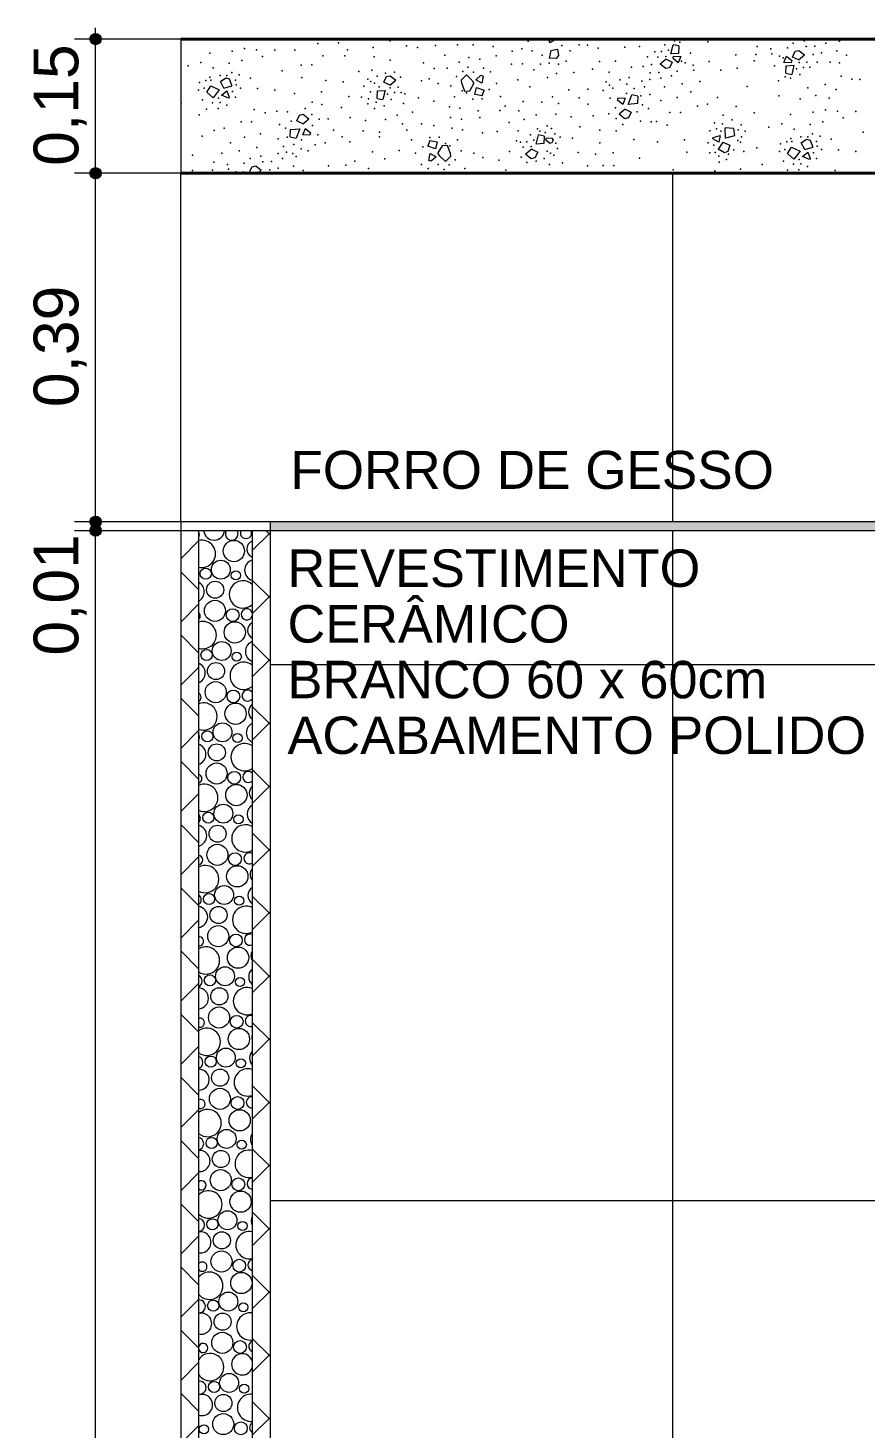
# Model space of a CAD drawing. Header units: metres. Extents: x -1.8 to 75.3, y -2 to 2.8.
# Drawn here: x 2.706 to 3.643, y 0.248 to 1.814 of the extents above; entities that cross this region are included whole.
import ezdxf

# ---------------------------------------------------------------- set-up
doc = ezdxf.new("R2010")
doc.units = ezdxf.units.M
doc.header["$MEASUREMENT"] = 0
for name, color, linetype in [('COTAS CORTE', 7, 'Continuous'), ('FORRO.EXEC', 7, 'Continuous'), ('LAJES.EST', 7, 'Continuous'), ('PAREDE CONSTRUIR', 7, 'Continuous')]:
    doc.layers.add(name, color=color, linetype=linetype)
for name, color, linetype, lineweight, true_color in [('COTAS CORTE_Caneta_No__25', 7, 'Continuous', 13, 0x982312), ('LAJES.EST_Caneta_No__97', 7, 'Continuous', 13, 0x6b6b6b), ('NOTAS-EXECUTIVO.ARQ_Caneta_No__12', 7, 'Continuous', 0, 0x030303), ('PAREDE CONSTRUIR_Caneta_No__96', 7, 'Continuous', 0, 0xb6b6b6), ('PAREDE CONSTRUIR_Caneta_No__97', 7, 'Continuous', 13, 0x6b6b6b)]:
    doc.layers.add(name, color=color, linetype=linetype, lineweight=lineweight, true_color=true_color)
for name, color, linetype, lineweight in [('FORRO.EXEC_Caneta_No__241', 7, 'Continuous', 13), ('LAJES.EST_Caneta_No__1', 7, 'Continuous', 40), ('LAJES.EST_Caneta_No__241', 7, 'Continuous', 13), ('PAREDE CONSTRUIR_Caneta_No__241', 7, 'Continuous', 13), ('PAREDE CONSTRUIR_Caneta_No__83', 84, 'Continuous', 0)]:
    doc.layers.add(name, color=color, linetype=linetype, lineweight=lineweight)
doc.styles.add('GENERATED_STYLE_1', font='arial.ttf')
doc.dimstyles.new('GENERATED_STYLE__2', dxfattribs={"dimtxt": 0.05, "dimasz": 0.02375, "dimexe": 0.18, "dimexo": 0.267183, "dimgap": 0, "dimtad": 1, "dimzin": 0, "dimdsep": 46, "dimtxsty": 'GENERATED_STYLE_1', "dimblk": 'ARROWHEAD_11', "dimblk1": 'ARROWHEAD_11', "dimblk2": 'ARROWHEAD_11', "dimcen": 0.09, "dimclrd": 256, "dimclre": 256, "dimclrt": 256, "dimadec": 0, "dimazin": 0, "dimtfac": 1, "dimtdec": 4, "dimtmove": 0, "dimatfit": 3, "dimfxl": 0, "dimtolj": 1, "dimtzin": 0, "dimarcsym": 0})
pattern_1 = [(45, (-60.487693, -1.898244), (-0.03535534, 0.03535534), []), (135, (-60.487693, -1.898244), (0.03535534, 0.03535534), [])]

# ---------------------------------------------------------------- blocks, each defined once
blk = doc.blocks.new('*X28', base_point=(-60.4877, -1.8982))
at = {"layer": 'PAREDE CONSTRUIR_Caneta_No__96', "color": 253, "linetype": 'Continuous', "lineweight": 0, "true_color": 0xb6b6b6}
for centre, radius in [((2.9358, 1.229), 0.0119), ((2.9044, 1.2037), 0.00627), ((2.9212, 1.2082), 0.0106), ((2.9381, 1.2018), 0.00517), ((2.9149, 1.1857), 0.00959), ((2.9146, 1.1621), 0.0118), ((2.9344, 1.1573), 0.00715), ((2.9368, 1.138), 0.0119), ((2.9053, 1.1127), 0.00627), ((2.9222, 1.1172), 0.0106), ((2.939, 1.1108), 0.00517), ((2.9158, 1.0947), 0.00959), ((2.9155, 1.0711), 0.0118), ((2.9353, 1.0663), 0.00715), ((2.9377, 1.047), 0.0119), ((2.9231, 1.0262), 0.0106), ((2.9062, 1.0217), 0.00627), ((2.9399, 1.0198), 0.00517), ((2.9167, 1.0037), 0.00959), ((2.9165, 0.9801), 0.0118), ((2.9362, 0.9753), 0.00715), ((2.9386, 0.956), 0.0119), ((2.924, 0.9352), 0.0106), ((2.9072, 0.9307), 0.00627), ((2.9409, 0.9288), 0.00517), ((2.9176, 0.9127), 0.00959), ((2.9174, 0.8891), 0.0118), ((2.9371, 0.8843), 0.00715), ((2.9396, 0.865), 0.0119), ((2.9081, 0.8397), 0.00627), ((2.9249, 0.8442), 0.0106), ((2.9186, 0.8217), 0.00959), ((2.9418, 0.8378), 0.00517), ((2.9183, 0.7981), 0.0118), ((2.9381, 0.7933), 0.00715), ((2.9405, 0.774), 0.0119), ((2.909, 0.7487), 0.00627), ((2.9259, 0.7532), 0.0106), ((2.9427, 0.7468), 0.00517), ((2.9195, 0.7307), 0.00959), ((2.9192, 0.7071), 0.0118), ((2.939, 0.7023), 0.00715), ((2.9414, 0.683), 0.0119), ((2.9099, 0.6577), 0.00627), ((2.9268, 0.6622), 0.0106), ((2.9436, 0.6558), 0.00517), ((2.9204, 0.6397), 0.00959), ((2.9202, 0.6161), 0.0118), ((2.9399, 0.6114), 0.00715), ((2.9423, 0.592), 0.0119), ((2.9277, 0.5712), 0.0106), ((2.9109, 0.5667), 0.00627), ((2.9446, 0.5648), 0.00517), ((2.9213, 0.5487), 0.00959), ((2.9211, 0.5251), 0.0118), ((2.9408, 0.5204), 0.00715), ((2.9433, 0.501), 0.0119), ((2.9286, 0.4802), 0.0106), ((2.9118, 0.4757), 0.00627), ((2.9455, 0.4738), 0.00517), ((2.9223, 0.4577), 0.00959), ((2.922, 0.4341), 0.0118), ((2.9418, 0.4294), 0.00715), ((2.9442, 0.41), 0.0119), ((2.9296, 0.3892), 0.0106), ((2.9127, 0.3847), 0.00627), ((2.9232, 0.3667), 0.00959), ((2.9464, 0.3828), 0.00517), ((2.9229, 0.3431), 0.0118), ((2.9427, 0.3384), 0.00715), ((2.9137, 0.2937), 0.00627), ((2.9305, 0.2982), 0.0106), ((2.9241, 0.2757), 0.00959), ((2.9473, 0.2918), 0.00517), ((2.9023, 0.2463), 0.00517), ((2.9239, 0.2521), 0.0118), ((2.9436, 0.2474), 0.00715)]:
    blk.add_circle(centre, radius, dxfattribs=at)
for centre, radius, start, end in [((2.8921, 1.2473), 0.00517, 322.9967, 37.0033), ((2.9, 1.2259), 0.0153, 256.0864, 103.9136), ((2.9137, 1.2531), 0.0118, 186.597, 353.403), ((2.9334, 1.2483), 0.00715, 151.4275, 28.5725), ((2.9494, 1.2492), 0.00627, 156.1784, 23.8216), ((2.9599, 1.2312), 0.00959, 111.9196, 248.0804), ((2.9662, 1.2537), 0.0106, 190.2924, 200.6321), ((2.9596, 1.2076), 0.0118, 106.3266, 253.6734), ((2.8908, 1.1835), 0.0119, 297.0782, 62.9218), ((2.9459, 1.1804), 0.0153, 47.2222, 312.7778), ((2.8931, 1.1563), 0.00517, 308.2639, 51.7361), ((2.9503, 1.1582), 0.00627, 18.0243, 341.9757), ((2.9009, 1.1349), 0.0153, 252.4806, 107.5194), ((2.9608, 1.1402), 0.00959, 118.0324, 241.9676), ((2.8894, 1.1118), 0.00715, 345.443, 14.557), ((2.9605, 1.1166), 0.0118, 111.0684, 248.9316), ((2.8918, 1.0925), 0.0119, 292.1781, 67.8219), ((2.9468, 1.0894), 0.0153, 51.787, 308.213), ((2.894, 1.0653), 0.00517, 296.1018, 63.8982), ((2.9512, 1.0672), 0.00627, 36.577, 323.423), ((2.9018, 1.0439), 0.0153, 248.8016, 111.1984), ((2.9617, 1.0492), 0.00959, 124.5159, 235.4841), ((2.9615, 1.0256), 0.0118, 115.967, 244.033), ((2.8903, 1.0208), 0.00715, 326.9514, 33.0486), ((2.8927, 1.0015), 0.0119, 287.4438, 72.5562), ((2.9477, 0.9984), 0.0153, 56.0812, 303.9188), ((2.8949, 0.9743), 0.00517, 285.1086, 74.8914), ((2.9522, 0.9762), 0.00627, 49.0661, 310.9339), ((2.9027, 0.9529), 0.0153, 245.0285, 114.9715), ((2.9626, 0.9582), 0.00959, 131.5521, 228.4479), ((2.9624, 0.9346), 0.0118, 121.0793, 238.9207), ((2.8912, 0.9298), 0.00715, 315.1146, 44.8854), ((2.8936, 0.9105), 0.0119, 282.8295, 77.1705), ((2.9487, 0.9074), 0.0153, 60.1687, 299.8313), ((2.8959, 0.8833), 0.00517, 274.6652, 85.3348), ((2.9531, 0.8852), 0.00627, 59.5146, 300.4854), ((2.9037, 0.8619), 0.0153, 241.1357, 118.8643), ((2.9636, 0.8672), 0.00959, 139.4611, 220.5389), ((2.9633, 0.8436), 0.0118, 126.4837, 233.5163), ((2.8921, 0.8388), 0.00715, 305.3683, 54.6317), ((2.8946, 0.8195), 0.0119, 278.2987, 81.7013), ((2.9496, 0.8164), 0.0153, 64.0951, 295.9049), ((2.954, 0.7942), 0.00627, 68.9335, 291.0665), ((2.8968, 0.7923), 0.00517, 264.3769, 95.6231), ((2.9046, 0.7709), 0.0153, 237.091, 122.909), ((2.9645, 0.7762), 0.00959, 148.9403, 211.0597), ((2.8931, 0.7478), 0.00715, 296.6885, 63.3115), ((2.9642, 0.7526), 0.0118, 132.2962, 227.7038), ((2.8955, 0.7285), 0.0119, 273.8196, 86.1804), ((2.9505, 0.7254), 0.0153, 67.8947, 292.1053), ((2.8977, 0.7013), 0.00517, 253.9008, 106.0992), ((2.9549, 0.7032), 0.00627, 77.7849, 282.2151), ((2.9055, 0.6799), 0.0153, 232.852, 127.148), ((2.9654, 0.6852), 0.00959, 162.4198, 197.5802), ((2.894, 0.6568), 0.00715, 288.6297, 71.3703), ((2.9652, 0.6616), 0.0118, 138.7061, 221.2939), ((2.8964, 0.6375), 0.0119, 269.3638, 90.6362), ((2.9514, 0.6344), 0.0153, 71.5945, 288.4055), ((2.8986, 0.6103), 0.00517, 242.8308, 117.1692), ((2.9559, 0.6122), 0.00627, 86.347, 273.653), ((2.9064, 0.5889), 0.0153, 228.3603, 131.6397), ((2.8949, 0.5659), 0.00715, 280.9389, 79.0611), ((2.9661, 0.5706), 0.0118, 146.0684, 213.9316), ((2.8973, 0.5465), 0.0119, 264.9042, 95.0958), ((2.9524, 0.5434), 0.0153, 75.2163, 284.7837), ((2.8996, 0.5193), 0.00517, 230.5105, 129.4895), ((2.9568, 0.5212), 0.00627, 94.8275, 265.1725), ((2.9074, 0.4979), 0.0153, 223.53, 136.47), ((2.8958, 0.4749), 0.00715, 273.4439, 86.5561), ((2.967, 0.4796), 0.0118, 155.2406, 204.7594), ((2.8983, 0.4555), 0.0119, 260.4133, 99.5867), ((2.9533, 0.4524), 0.0153, 78.7786, 281.2214), ((2.9005, 0.4283), 0.00517, 215.3876, 144.6124), ((2.9577, 0.4302), 0.00627, 103.4163, 256.5837), ((2.9083, 0.4069), 0.0153, 218.2253, 141.7747), ((2.8968, 0.3839), 0.00715, 266.008, 93.992), ((2.8992, 0.3645), 0.0119, 255.8621, 104.1379), ((2.9542, 0.3614), 0.0153, 82.2974, 277.7026), ((2.9587, 0.3392), 0.00627, 112.3271, 247.6729), ((2.9014, 0.3373), 0.00517, 185.9732, 174.0268), ((2.9092, 0.3159), 0.0153, 212.2043, 147.7957), ((2.9451, 0.319), 0.0119, 20.6546, 339.3454), ((2.8977, 0.2929), 0.00715, 258.5036, 101.4964), ((2.9001, 0.2735), 0.0119, 251.2176, 108.7824), ((2.9551, 0.2704), 0.0153, 85.7871, 274.2129), ((2.9596, 0.2482), 0.00627, 121.8543, 238.1457)]:
    blk.add_arc(centre, radius, start, end, dxfattribs=at)
blk = doc.blocks.new('*X29', base_point=(-60.4877, -1.8982))
at = {"layer": 'LAJES.EST_Caneta_No__241', "color": 7, "linetype": 'Continuous', "lineweight": 13}
for p, q in [((3.2894, 1.7975), (3.2881, 1.8018)), ((3.2965, 1.8018), (3.2894, 1.7975)), ((3.2904, 1.7889), (3.2884, 1.7804)), ((3.2904, 1.7889), (3.2977, 1.7904)), ((3.2977, 1.7904), (3.2991, 1.7835)), ((3.4245, 1.7853), (3.4271, 1.7956)), ((3.4332, 1.7859), (3.4245, 1.7853)), ((3.4336, 1.7942), (3.4271, 1.7956)), ((3.4336, 1.7942), (3.4332, 1.7859)), ((3.5608, 1.7818), (3.5639, 1.7882)), ((3.5639, 1.7882), (3.568, 1.7892)), ((3.568, 1.7892), (3.5743, 1.7842)), ((3.2964, 1.7802), (3.2884, 1.7804)), ((3.2991, 1.7835), (3.2964, 1.7802)), ((3.4195, 1.7794), (3.4127, 1.7738)), ((3.419, 1.7688), (3.4127, 1.7738)), ((3.4195, 1.7794), (3.4261, 1.7762)), ((3.4261, 1.7762), (3.4231, 1.7698)), ((3.4271, 1.78), (3.4278, 1.7826)), ((3.4329, 1.7753), (3.4271, 1.78)), ((3.4278, 1.7826), (3.4357, 1.7823)), ((3.4357, 1.7823), (3.4329, 1.7753)), ((3.5512, 1.7757), (3.5541, 1.7827)), ((3.5592, 1.7754), (3.5512, 1.7757)), ((3.5534, 1.7638), (3.5537, 1.7721)), ((3.5537, 1.7721), (3.5624, 1.7727)), ((3.5541, 1.7827), (3.5599, 1.778)), ((3.5599, 1.778), (3.5592, 1.7754)), ((3.5624, 1.7727), (3.5599, 1.7624)), ((3.5675, 1.7786), (3.5608, 1.7818)), ((3.5675, 1.7786), (3.5743, 1.7842)), ((2.9208, 1.7544), (2.9267, 1.7584)), ((2.9267, 1.7584), (2.9307, 1.7572)), ((2.9307, 1.7572), (2.9337, 1.7497)), ((3.1035, 1.7535), (3.1066, 1.7599)), ((3.1066, 1.7599), (3.1107, 1.7609)), ((3.1102, 1.7503), (3.117, 1.7559)), ((3.1107, 1.7609), (3.117, 1.7559)), ((3.1904, 1.7562), (3.1962, 1.7618)), ((3.1908, 1.7521), (3.1904, 1.7562)), ((3.1962, 1.7618), (3.2023, 1.7555)), ((3.2023, 1.7555), (3.2044, 1.752)), ((3.2065, 1.7564), (3.212, 1.7615)), ((3.2131, 1.7526), (3.2065, 1.7564)), ((3.212, 1.7615), (3.2146, 1.7604)), ((3.2146, 1.7604), (3.2131, 1.7526)), ((3.4231, 1.7698), (3.419, 1.7688)), ((3.5534, 1.7638), (3.5599, 1.7624)), ((2.9054, 1.7425), (2.9099, 1.7496)), ((2.9054, 1.7425), (2.9125, 1.7361)), ((2.9099, 1.7496), (2.9194, 1.7452)), ((2.9194, 1.7452), (2.9125, 1.7361)), ((2.9246, 1.747), (2.9208, 1.7544)), ((2.9221, 1.7392), (2.928, 1.7438)), ((2.9297, 1.7359), (2.9221, 1.7392)), ((2.9246, 1.747), (2.9337, 1.7497)), ((2.928, 1.7438), (2.9307, 1.7368)), ((3.0961, 1.7355), (3.0964, 1.7439)), ((3.0964, 1.7439), (3.1051, 1.7444)), ((3.1051, 1.7444), (3.1026, 1.7341)), ((3.1102, 1.7503), (3.1035, 1.7535)), ((3.1908, 1.7521), (3.1938, 1.7437)), ((3.1938, 1.7437), (3.1998, 1.744)), ((3.1998, 1.744), (3.2044, 1.752)), ((3.2053, 1.7398), (3.2074, 1.7475)), ((3.2135, 1.7384), (3.2053, 1.7398)), ((3.2074, 1.7475), (3.2158, 1.7446)), ((3.2135, 1.7384), (3.2158, 1.7446)), ((3.3769, 1.7288), (3.3811, 1.7395)), ((3.3876, 1.7381), (3.3811, 1.7395)), ((2.9307, 1.7368), (2.9297, 1.7359)), ((3.0961, 1.7355), (3.1026, 1.7341)), ((3.365, 1.7335), (3.3657, 1.7361)), ((3.3708, 1.7287), (3.365, 1.7335)), ((3.3657, 1.7361), (3.3736, 1.7357)), ((3.3736, 1.7233), (3.3667, 1.7177)), ((3.3736, 1.7357), (3.3708, 1.7287)), ((3.3736, 1.7233), (3.3802, 1.7201)), ((3.3873, 1.7297), (3.3769, 1.7288)), ((3.3876, 1.7381), (3.3873, 1.7297)), ((3.0063, 1.7103), (3.0094, 1.7167)), ((3.013, 1.7071), (3.0063, 1.7103)), ((3.0094, 1.7167), (3.0135, 1.7177)), ((3.013, 1.7071), (3.0198, 1.7127)), ((3.0135, 1.7177), (3.0198, 1.7127)), ((3.3731, 1.7127), (3.3667, 1.7177)), ((3.3772, 1.7137), (3.3731, 1.7127)), ((3.3802, 1.7201), (3.3772, 1.7137)), ((2.9989, 1.6923), (2.9992, 1.7007)), ((2.9989, 1.6923), (3.0054, 1.6909)), ((2.9992, 1.7007), (3.0097, 1.7016)), ((3.0097, 1.7016), (3.0054, 1.6909)), ((3.013, 1.6947), (3.0158, 1.7017)), ((3.0209, 1.6943), (3.013, 1.6947)), ((3.0158, 1.7017), (3.0216, 1.6969)), ((3.0216, 1.6969), (3.0209, 1.6943)), ((3.274, 1.6844), (3.2766, 1.6947)), ((3.2831, 1.6933), (3.2766, 1.6947)), ((3.2831, 1.6933), (3.2827, 1.6849)), ((3.4719, 1.6917), (3.4799, 1.694)), ((3.4799, 1.694), (3.4782, 1.6866)), ((3.4858, 1.691), (3.4854, 1.7024)), ((3.4949, 1.7019), (3.4854, 1.7024)), ((3.4959, 1.6936), (3.4858, 1.691)), ((3.4949, 1.7019), (3.4959, 1.6936)), ((3.155, 1.6882), (3.1527, 1.6819)), ((3.1612, 1.679), (3.1527, 1.6819)), ((3.155, 1.6882), (3.1632, 1.6867)), ((3.1632, 1.6867), (3.1612, 1.679)), ((3.1688, 1.6825), (3.1641, 1.6745)), ((3.1748, 1.6829), (3.1688, 1.6825)), ((3.1777, 1.6745), (3.1748, 1.6829)), ((3.269, 1.6785), (3.2622, 1.6729)), ((3.269, 1.6785), (3.2757, 1.6753)), ((3.2827, 1.6849), (3.274, 1.6844)), ((3.2849, 1.6886), (3.2856, 1.6912)), ((3.289, 1.6853), (3.2849, 1.6886)), ((3.2856, 1.6912), (3.2919, 1.6909)), ((3.289, 1.6853), (3.2917, 1.6863)), ((3.2929, 1.6894), (3.2917, 1.6863)), ((3.2929, 1.6894), (3.2919, 1.6909)), ((3.4717, 1.6904), (3.4719, 1.6917)), ((3.4782, 1.6866), (3.4717, 1.6904)), ((3.4829, 1.6864), (3.4775, 1.6785)), ((3.4846, 1.6745), (3.4775, 1.6785)), ((3.4829, 1.6864), (3.4905, 1.683)), ((3.4884, 1.6762), (3.4846, 1.6745)), ((3.4905, 1.683), (3.4884, 1.6762)), ((3.5552, 1.6739), (3.5597, 1.681)), ((3.5597, 1.681), (3.5692, 1.6766)), ((3.5692, 1.6766), (3.5623, 1.6675)), ((3.5706, 1.6858), (3.5765, 1.6898)), ((3.5744, 1.6784), (3.5706, 1.6858)), ((3.5744, 1.6784), (3.5835, 1.6811)), ((3.5765, 1.6898), (3.5805, 1.6886)), ((3.5805, 1.6886), (3.5835, 1.6811)), ((3.154, 1.6661), (3.1554, 1.6739)), ((3.1565, 1.6651), (3.154, 1.6661)), ((3.1554, 1.6739), (3.162, 1.6702)), ((3.162, 1.6702), (3.1565, 1.6651)), ((3.1663, 1.671), (3.1641, 1.6745)), ((3.1724, 1.6647), (3.1663, 1.671)), ((3.1782, 1.6703), (3.1724, 1.6647)), ((3.1777, 1.6745), (3.1782, 1.6703)), ((3.2685, 1.6679), (3.2622, 1.6729)), ((3.2726, 1.6689), (3.2685, 1.6679)), ((3.2757, 1.6753), (3.2726, 1.6689)), ((3.5552, 1.6739), (3.5623, 1.6675)), ((3.5719, 1.6706), (3.5778, 1.6752)), ((3.5796, 1.6673), (3.5719, 1.6706)), ((3.5778, 1.6752), (3.5805, 1.6682)), ((3.5805, 1.6682), (3.5796, 1.6673)), ((2.9456, 1.6518), (2.9463, 1.6536)), ((2.9463, 1.6536), (2.9485, 1.6518)), ((2.953, 1.6526), (2.9561, 1.659)), ((2.9548, 1.6518), (2.953, 1.6526)), ((2.9561, 1.659), (2.9602, 1.66)), ((2.9602, 1.66), (2.9665, 1.655)), ((2.9626, 1.6518), (2.9665, 1.655))]:
    blk.add_line(p, q, dxfattribs=at)
for p in [(2.9088, 1.786), (2.934, 1.7885), (2.9478, 1.7912), (2.9613, 1.7897), (2.9818, 1.7895), (3.0041, 1.7895), (3.0297, 1.7968), (3.0529, 1.7976), (3.0628, 1.7899), (3.0915, 1.7923), (3.1103, 1.8), (3.129, 1.7942), (3.1412, 1.7924), (3.1614, 1.7946), (3.186, 1.7954), (3.2034, 1.7955), (3.2258, 1.7937), (3.2473, 1.7885), (3.2579, 1.7909), (3.2652, 1.7994), (3.2696, 1.7886), (3.3027, 1.7947), (3.3121, 1.7886), (3.3222, 1.7953), (3.3313, 1.795), (3.3433, 1.7917), (3.3733, 1.7928), (3.3894, 1.7936), (3.4068, 1.7876), (3.4141, 1.7879), (3.4181, 1.7956), (3.4219, 1.7895), (3.4286, 1.7999), (3.4346, 1.7983), (3.4465, 1.7862), (3.4661, 1.7988), (3.4973, 1.8011), (3.5212, 1.7934), (3.5366, 1.7909), (3.5552, 1.7921), (3.5616, 1.7973), (3.5737, 1.7999), (3.5759, 1.7936), (3.5856, 1.7939), (3.5933, 1.7866), (3.5981, 1.7974), (3.6102, 1.7888), (3.6134, 1.7996), (2.8845, 1.7719), (2.899, 1.7757), (2.9307, 1.775), (2.9449, 1.778), (2.9678, 1.7823), (3.0112, 1.7728), (3.0231, 1.7729), (3.0354, 1.7832), (3.0598, 1.7832), (3.0928, 1.7821), (3.1107, 1.7782), (3.1481, 1.7752), (3.1718, 1.7839), (3.1877, 1.7759), (3.1974, 1.7706), (3.1988, 1.7811), (3.211, 1.7792), (3.2291, 1.783), (3.2465, 1.7739), (3.2586, 1.774), (3.2789, 1.7738), (3.2807, 1.7838), (3.2886, 1.7748), (3.2988, 1.7738), (3.3076, 1.7773), (3.3449, 1.7768), (3.3629, 1.7772), (3.3806, 1.7704), (3.3937, 1.7713), (3.3985, 1.7821), (3.403, 1.7733), (3.4101, 1.7818), (3.4189, 1.7824), (3.4366, 1.7772), (3.4407, 1.7753), (3.4495, 1.7726), (3.4674, 1.7768), (3.4975, 1.7841), (3.5177, 1.7776), (3.5197, 1.7845), (3.5375, 1.7854), (3.5405, 1.7718), (3.5462, 1.7827), (3.5503, 1.7808), (3.5681, 1.7756), (3.5769, 1.7762), (3.5801, 1.7704), (3.584, 1.7847), (3.5885, 1.7759), (3.6028, 1.7762), (3.6134, 1.7751), (3.6213, 1.7839), (2.9046, 1.7554), (2.9091, 1.7592), (2.9102, 1.7558), (2.9128, 1.7697), (2.9204, 1.7612), (2.9281, 1.7612), (2.9335, 1.7644), (2.9378, 1.756), (2.9418, 1.7617), (2.9543, 1.7583), (2.9899, 1.7663), (3.0118, 1.7587), (3.0388, 1.7556), (3.0757, 1.7654), (3.0856, 1.757), (3.0903, 1.7671), (3.0962, 1.7605), (3.1053, 1.7636), (3.1155, 1.765), (3.1221, 1.7591), (3.1458, 1.7552), (3.1543, 1.7574), (3.1599, 1.7691), (3.1745, 1.7694), (3.185, 1.7599), (3.192, 1.7656), (3.204, 1.7649), (3.2152, 1.7693), (3.2229, 1.7651), (3.2533, 1.7564), (3.2713, 1.7673), (3.2867, 1.7589), (3.2968, 1.7635), (3.3162, 1.7643), (3.337, 1.7681), (3.3555, 1.7647), (3.3676, 1.7561), (3.378, 1.7587), (3.3921, 1.7549), (3.4013, 1.7566), (3.4014, 1.7641), (3.4111, 1.7644), (3.4133, 1.7581), (3.4253, 1.7607), (3.4318, 1.7659), (3.4504, 1.7671), (3.457, 1.7545), (3.4805, 1.7672), (3.4989, 1.7694), (3.5452, 1.7553), (3.5524, 1.7597), (3.5584, 1.7581), (3.5651, 1.7685), (3.5688, 1.7624), (3.5729, 1.7701), (3.615, 1.7602), (3.627, 1.7569), (3.6361, 1.7566), (2.8963, 1.7447), (2.8974, 1.7531), (2.9024, 1.7468), (2.9344, 1.7431), (2.9385, 1.7505), (2.9433, 1.747), (2.9623, 1.7464), (2.9818, 1.7448), (3.0035, 1.741), (3.0339, 1.743), (3.0581, 1.7539), (3.0813, 1.7493), (3.0887, 1.7429), (3.089, 1.7545), (3.093, 1.7525), (3.0985, 1.7486), (3.1078, 1.7402), (3.1108, 1.7473), (3.1156, 1.7419), (3.1196, 1.748), (3.1228, 1.7422), (3.1272, 1.7407), (3.1643, 1.7522), (3.1787, 1.7496), (3.1912, 1.7441), (3.1962, 1.7416), (3.2214, 1.7453), (3.2297, 1.7523), (3.2669, 1.7484), (3.3107, 1.7452), (3.3317, 1.7458), (3.3488, 1.7444), (3.3523, 1.7539), (3.3561, 1.7504), (3.3597, 1.7468), (3.3751, 1.7411), (3.3754, 1.7513), (3.3837, 1.7466), (3.395, 1.7486), (3.4013, 1.74), (3.4177, 1.7483), (3.4373, 1.7519), (3.447, 1.743), (3.5101, 1.7487), (3.578, 1.7473), (3.5971, 1.7509), (3.6096, 1.7453), (2.8769, 1.73), (2.9006, 1.7339), (2.9053, 1.7236), (2.9119, 1.7306), (2.9182, 1.7242), (2.9185, 1.7357), (2.9204, 1.7308), (2.9279, 1.7279), (2.9378, 1.7369), (2.9585, 1.7232), (3.0154, 1.7242), (3.0233, 1.7312), (3.0341, 1.7287), (3.0562, 1.7252), (3.0644, 1.7377), (3.0785, 1.7368), (3.0858, 1.7294), (3.0864, 1.7351), (3.093, 1.7241), (3.0951, 1.7314), (3.1038, 1.7273), (3.1116, 1.7341), (3.1255, 1.7298), (3.1424, 1.7362), (3.1596, 1.7325), (3.1772, 1.7261), (3.1825, 1.7374), (3.1885, 1.7245), (3.2031, 1.7346), (3.2134, 1.7349), (3.234, 1.7375), (3.2392, 1.7267), (3.2593, 1.732), (3.2805, 1.7312), (3.2923, 1.7374), (3.2988, 1.7297), (3.3221, 1.7363), (3.3318, 1.729), (3.3568, 1.7356), (3.3627, 1.7251), (3.3911, 1.7384), (3.3928, 1.7282), (3.3998, 1.724), (3.4136, 1.7331), (3.4316, 1.7366), (3.4543, 1.7267), (3.4655, 1.7291), (3.4768, 1.7364), (3.4978, 1.7263), (3.5456, 1.7385), (3.5692, 1.7349), (3.587, 1.7387), (3.6016, 1.7356), (2.897, 1.7172), (2.9439, 1.7093), (2.9557, 1.7092), (2.9707, 1.7192), (2.9838, 1.7212), (2.9959, 1.7205), (2.9998, 1.7099), (3.023, 1.7173), (3.0314, 1.7122), (3.0413, 1.7128), (3.0659, 1.7142), (3.0831, 1.7108), (3.1054, 1.7117), (3.1185, 1.7169), (3.1356, 1.7201), (3.1781, 1.7141), (3.1905, 1.7124), (3.209, 1.7215), (3.2111, 1.7142), (3.2334, 1.7219), (3.2436, 1.7087), (3.2546, 1.7216), (3.2607, 1.7119), (3.2738, 1.7171), (3.296, 1.718), (3.3133, 1.7147), (3.3379, 1.7161), (3.3552, 1.7182), (3.3636, 1.7131), (3.3868, 1.7204), (3.3907, 1.7099), (3.4028, 1.7092), (3.4085, 1.7096), (3.4235, 1.7196), (3.4353, 1.7196), (3.4734, 1.7081), (3.4831, 1.7166), (3.4932, 1.7116), (3.518, 1.7195), (3.5586, 1.7174), (3.5838, 1.7199), (3.5947, 1.7094), (3.5977, 1.7226), (3.6111, 1.7212), (3.6176, 1.7137), (3.6316, 1.7209), (2.9004, 1.6931), (2.9137, 1.6997), (2.9249, 1.7021), (2.9476, 1.6922), (2.9656, 1.6957), (2.9867, 1.7064), (2.9937, 1.7022), (2.9955, 1.692), (3.0239, 1.7053), (3.0298, 1.6948), (3.0474, 1.6998), (3.0571, 1.6925), (3.0804, 1.6991), (3.0986, 1.6923), (3.0987, 1.6976), (3.1246, 1.7072), (3.1294, 1.6998), (3.1458, 1.7069), (3.1596, 1.705), (3.1655, 1.692), (3.1801, 1.7021), (3.1914, 1.7004), (3.214, 1.6968), (3.2303, 1.6985), (3.2537, 1.6991), (3.2676, 1.6947), (3.2753, 1.7015), (3.2781, 1.699), (3.2841, 1.6974), (3.2862, 1.7047), (3.2913, 1.7018), (3.295, 1.696), (3.3007, 1.692), (3.323, 1.7036), (3.3451, 1.7001), (3.3633, 1.6992), (3.3711, 1.7062), (3.4207, 1.7056), (3.4683, 1.6991), (3.4759, 1.7016), (3.4804, 1.6989), (3.4824, 1.7071), (3.5, 1.7004), (3.5034, 1.7059), (3.5037, 1.6924), (3.5078, 1.6987), (3.5343, 1.7033), (3.5488, 1.7071), (3.5626, 1.7011), (3.5702, 1.6926), (3.5779, 1.6926), (3.5805, 1.7064), (3.5833, 1.6958), (3.5916, 1.6931), (3.6397, 1.6977), (2.9322, 1.6858), (2.9419, 1.677), (2.9615, 1.6805), (2.9853, 1.6903), (2.9915, 1.6818), (3.0029, 1.6838), (3.0112, 1.6791), (3.0115, 1.6893), (3.0188, 1.6769), (3.0268, 1.6836), (3.0378, 1.6859), (3.0656, 1.6868), (3.1206, 1.6772), (3.1346, 1.6891), (3.1472, 1.6813), (3.1551, 1.6916), (3.1724, 1.6849), (3.1774, 1.6824), (3.1861, 1.6891), (3.1899, 1.677), (3.252, 1.6881), (3.2564, 1.6866), (3.2596, 1.6808), (3.2636, 1.6869), (3.2684, 1.6815), (3.2714, 1.6886), (3.2862, 1.6763), (3.296, 1.6853), (3.2978, 1.6795), (3.3148, 1.6911), (3.3452, 1.6858), (3.3831, 1.6894), (3.4099, 1.6869), (3.4398, 1.6892), (3.4663, 1.6859), (3.4728, 1.6832), (3.4951, 1.6779), (3.4996, 1.6885), (3.5026, 1.6866), (3.5208, 1.6801), (3.5472, 1.6845), (3.5522, 1.6782), (3.5544, 1.6868), (3.5589, 1.6906), (3.56, 1.6872), (3.5876, 1.6874), (3.5883, 1.6819), (3.5931, 1.6784), (3.6041, 1.6897), (3.6121, 1.6778), (3.6316, 1.6762), (2.8895, 1.672), (2.9134, 1.6642), (2.9222, 1.6743), (2.9288, 1.6617), (2.9474, 1.6629), (2.9539, 1.6681), (2.9659, 1.6707), (2.9681, 1.6644), (2.9778, 1.6647), (2.9853, 1.6738), (2.9903, 1.6682), (2.9945, 1.6755), (3.0018, 1.6739), (3.0056, 1.6704), (3.0611, 1.6607), (3.0712, 1.6654), (3.091, 1.6758), (3.1046, 1.6679), (3.1389, 1.6742), (3.1457, 1.6615), (3.1645, 1.6617), (3.1765, 1.661), (3.1835, 1.6667), (3.2042, 1.6743), (3.2143, 1.6692), (3.2324, 1.6665), (3.244, 1.6759), (3.2571, 1.6697), (3.2636, 1.6638), (3.2739, 1.6652), (3.283, 1.6683), (3.2889, 1.6617), (3.2902, 1.6743), (3.2936, 1.6718), (3.3035, 1.6634), (3.3211, 1.6749), (3.3404, 1.6732), (3.3603, 1.6747), (3.361, 1.6605), (3.3897, 1.6686), (3.4427, 1.6753), (3.4683, 1.6745), (3.4742, 1.6748), (3.4783, 1.671), (3.4788, 1.664), (3.4869, 1.6672), (3.4891, 1.673), (3.5064, 1.6761), (3.5267, 1.6614), (3.5461, 1.6761), (3.5505, 1.6653), (3.5617, 1.662), (3.5683, 1.6671), (3.5702, 1.6622), (3.5842, 1.6745), (3.5876, 1.6683), (2.8897, 1.6549), (2.9119, 1.6553), (2.9297, 1.6562), (2.9385, 1.6535), (2.9762, 1.6555), (2.9855, 1.6575), (3.0024, 1.6596), (3.0135, 1.6547), (3.0417, 1.66), (3.0866, 1.657), (3.1533, 1.6572), (3.1712, 1.6559), (3.1941, 1.6572), (3.2399, 1.6553), (3.3313, 1.6602), (3.349, 1.6605), (3.4273, 1.6554), (3.4739, 1.6543), (3.5027, 1.6562), (3.5551, 1.655), (3.568, 1.6556), (3.5777, 1.6593), (3.6083, 1.6547), (3.6336, 1.6526)]:
    blk.add_point(p, dxfattribs=at)
blk = doc.blocks.new('*D36', base_point=(-60.4877, -1.8982))
at = {"layer": 'COTAS CORTE_Caneta_No__25', "linetype": 'Continuous', "lineweight": 13, "true_color": 0x982312}
for points in [[(2.7749, 1.2518), (2.7754, 1.2494), (2.7767, 1.2473), (2.7787, 1.246), (2.7811, 1.2455), (2.7835, 1.246), (2.7855, 1.2473), (2.7869, 1.2494), (2.7874, 1.2518), (2.7869, 1.2541), (2.7855, 1.2562), (2.7835, 1.2575), (2.7811, 1.258), (2.7787, 1.2575), (2.7767, 1.2562), (2.7754, 1.2541)], [(2.7749, -1.8982), (2.7754, -1.9006), (2.7767, -1.9027), (2.7787, -1.904), (2.7811, -1.9045), (2.7835, -1.904), (2.7855, -1.9027), (2.7869, -1.9006), (2.7874, -1.8982), (2.7869, -1.8959), (2.7855, -1.8938), (2.7835, -1.8925), (2.7811, -1.892), (2.7787, -1.8925), (2.7767, -1.8938), (2.7754, -1.8959)]]:
    blk.add_hatch(color=24, dxfattribs=at).paths.add_polyline_path(points)
at = {"layer": 'COTAS CORTE_Caneta_No__25', "color": 24, "linetype": 'Continuous', "lineweight": 13, "true_color": 0x982312}
for p, q in [((2.7749, 1.2518), (2.7577, 1.2518)), ((2.7811, -1.892), (2.7811, 1.2455)), ((3.0483, 1.2518), (2.7874, 1.2518)), ((2.7749, -1.8982), (2.7577, -1.8982)), ((2.7811, -1.9107), (2.7811, -1.9045)), ((3.0483, -1.8982), (2.7874, -1.8982))]:
    blk.add_line(p, q, dxfattribs=at)
for centre in [(2.7811, 1.2518), (2.7811, -1.8982)]:
    blk.add_circle(centre, 0.00625, dxfattribs=at)
at = {"layer": 'COTAS CORTE_Caneta_No__25', "color": 24, "lineweight": 13, "true_color": 0x982312, "char_height": 0.05, "attachment_point": 7, "rotation": 90, "style": 'GENERATED_STYLE_1'}
for s, insert in [('\\A1;{\\pql;\\fArial|b0|i0|c0|p0;\\W1.000000;0,01}', (2.7711, 1.112)), ('\\A1;{\\pql;\\fArial|b0|i0|c0|p0;\\W1.000000;3,15}', (2.7711, -0.4567))]:
    blk.add_mtext(s, dxfattribs=dict(at, insert=insert))
blk = doc.blocks.new('ARROWHEAD_11')
at = {"color": 0, "linetype": 'Continuous', "lineweight": 0}
blk.add_line((0, 0), (-1, 0), dxfattribs=at)
at = {"color": 0, "linetype": 'Continuous', "lineweight": 0, "const_width": 0.25, "flags": 128}
blk.add_lwpolyline([(-0.125, 0, 1), (0.125, 0, 1)], format="xyb", close=True, dxfattribs=at)
blk = doc.blocks.new('*D37', base_point=(-60.4877, -1.8982))
at = {"layer": 'COTAS CORTE_Caneta_No__25', "linetype": 'Continuous', "lineweight": 13, "true_color": 0x982312}
for points in [[(2.7749, 1.2618), (2.7754, 1.2594), (2.7767, 1.2573), (2.7787, 1.256), (2.7811, 1.2555), (2.7835, 1.256), (2.7855, 1.2573), (2.7869, 1.2594), (2.7874, 1.2618), (2.7869, 1.2641), (2.7855, 1.2662), (2.7835, 1.2675), (2.7811, 1.268), (2.7787, 1.2675), (2.7767, 1.2662), (2.7754, 1.2641)], [(2.7749, 1.2518), (2.7754, 1.2494), (2.7767, 1.2473), (2.7787, 1.246), (2.7811, 1.2455), (2.7835, 1.246), (2.7855, 1.2473), (2.7869, 1.2494), (2.7874, 1.2518), (2.7869, 1.2541), (2.7855, 1.2562), (2.7835, 1.2575), (2.7811, 1.258), (2.7787, 1.2575), (2.7767, 1.2562), (2.7754, 1.2541)]]:
    blk.add_hatch(color=24, dxfattribs=at).paths.add_polyline_path(points)
at = {"layer": 'COTAS CORTE_Caneta_No__25', "color": 24, "linetype": 'Continuous', "lineweight": 13, "true_color": 0x982312}
for p, q in [((2.7749, 1.2618), (2.7577, 1.2618)), ((2.7811, 1.2518), (2.7811, 1.2555)), ((3.0483, 1.2618), (2.7874, 1.2618)), ((2.7749, 1.2518), (2.7577, 1.2518)), ((3.0483, 1.2518), (2.7874, 1.2518))]:
    blk.add_line(p, q, dxfattribs=at)
for centre in [(2.7811, 1.2618), (2.7811, 1.2518)]:
    blk.add_circle(centre, 0.00625, dxfattribs=at)
blk = doc.blocks.new('*D38', base_point=(-60.4877, -1.8982))
at = {"layer": 'COTAS CORTE_Caneta_No__25', "linetype": 'Continuous', "lineweight": 13, "true_color": 0x982312}
for points in [[(2.7749, 1.6518), (2.7754, 1.6494), (2.7767, 1.6473), (2.7787, 1.646), (2.7811, 1.6455), (2.7835, 1.646), (2.7855, 1.6473), (2.7869, 1.6494), (2.7874, 1.6518), (2.7869, 1.6541), (2.7855, 1.6562), (2.7835, 1.6575), (2.7811, 1.658), (2.7787, 1.6575), (2.7767, 1.6562), (2.7754, 1.6541)], [(2.7749, 1.2618), (2.7754, 1.2594), (2.7767, 1.2573), (2.7787, 1.256), (2.7811, 1.2555), (2.7835, 1.256), (2.7855, 1.2573), (2.7869, 1.2594), (2.7874, 1.2618), (2.7869, 1.2641), (2.7855, 1.2662), (2.7835, 1.2675), (2.7811, 1.268), (2.7787, 1.2675), (2.7767, 1.2662), (2.7754, 1.2641)]]:
    blk.add_hatch(color=24, dxfattribs=at).paths.add_polyline_path(points)
at = {"layer": 'COTAS CORTE_Caneta_No__25', "color": 24, "linetype": 'Continuous', "lineweight": 13, "true_color": 0x982312}
for p, q in [((2.7749, 1.6518), (2.7577, 1.6518)), ((2.7811, 1.268), (2.7811, 1.6455)), ((3.0483, 1.6518), (2.7874, 1.6518)), ((2.7749, 1.2618), (2.7577, 1.2618)), ((3.0483, 1.2618), (2.7874, 1.2618))]:
    blk.add_line(p, q, dxfattribs=at)
for centre in [(2.7811, 1.6518), (2.7811, 1.2618)]:
    blk.add_circle(centre, 0.00625, dxfattribs=at)
at = {"layer": 'COTAS CORTE_Caneta_No__25', "color": 24, "lineweight": 13, "true_color": 0x982312, "insert": (2.7711, 1.39), "char_height": 0.05, "attachment_point": 7, "rotation": 90, "style": 'GENERATED_STYLE_1'}
blk.add_mtext('\\A1;{\\pql;\\fArial|b0|i0|c0|p0;\\W1.000000;0,39}', dxfattribs=at)
blk = doc.blocks.new('*D39', base_point=(-60.4877, -1.8982))
at = {"layer": 'COTAS CORTE_Caneta_No__25', "linetype": 'Continuous', "lineweight": 13, "true_color": 0x982312}
for points in [[(2.7749, 1.8018), (2.7754, 1.7994), (2.7767, 1.7973), (2.7787, 1.796), (2.7811, 1.7955), (2.7835, 1.796), (2.7855, 1.7973), (2.7869, 1.7994), (2.7874, 1.8018), (2.7869, 1.8041), (2.7855, 1.8062), (2.7835, 1.8075), (2.7811, 1.808), (2.7787, 1.8075), (2.7767, 1.8062), (2.7754, 1.8041)], [(2.7749, 1.6518), (2.7754, 1.6494), (2.7767, 1.6473), (2.7787, 1.646), (2.7811, 1.6455), (2.7835, 1.646), (2.7855, 1.6473), (2.7869, 1.6494), (2.7874, 1.6518), (2.7869, 1.6541), (2.7855, 1.6562), (2.7835, 1.6575), (2.7811, 1.658), (2.7787, 1.6575), (2.7767, 1.6562), (2.7754, 1.6541)]]:
    blk.add_hatch(color=24, dxfattribs=at).paths.add_polyline_path(points)
at = {"layer": 'COTAS CORTE_Caneta_No__25', "color": 24, "linetype": 'Continuous', "lineweight": 13, "true_color": 0x982312}
for p, q in [((2.7749, 1.8018), (2.7577, 1.8018)), ((2.7811, 1.808), (2.7811, 1.8143)), ((3.0483, 1.8018), (2.7874, 1.8018)), ((2.7811, 1.658), (2.7811, 1.7955)), ((2.7749, 1.6518), (2.7577, 1.6518)), ((3.0483, 1.6518), (2.7874, 1.6518))]:
    blk.add_line(p, q, dxfattribs=at)
for centre in [(2.7811, 1.8018), (2.7811, 1.6518)]:
    blk.add_circle(centre, 0.00625, dxfattribs=at)
at = {"layer": 'COTAS CORTE_Caneta_No__25', "color": 24, "lineweight": 13, "true_color": 0x982312, "insert": (2.7711, 1.66), "char_height": 0.05, "attachment_point": 7, "rotation": 90, "style": 'GENERATED_STYLE_1'}
blk.add_mtext('\\A1;{\\pql;\\fArial|b0|i0|c0|p0;\\W1.000000;0,15}', dxfattribs=at)

msp = doc.modelspace()

# ---------------------------------------------------------------- hatches: boundary and pattern name
at = {"layer": 'FORRO.EXEC', "linetype": 'Continuous', "lineweight": 0, "true_color": 0xffffff}
msp.add_hatch(color=7, dxfattribs=at).paths.add_polyline_path([(2.9763, 1.2618), (2.9763, 1.2518), (5.8263, 1.2518), (5.8263, 1.2618)])
at = {"layer": 'PAREDE CONSTRUIR_Caneta_No__83', "linetype": 'Continuous', "lineweight": 0}
h = msp.add_hatch(dxfattribs=at)
h.set_pattern_fill('Placomur_0002', color=84, style=0, pattern_type=2)
h.set_pattern_definition(pattern_1)
h.paths.add_polyline_path([(2.8763, 1.2518), (2.8763, -1.8982), (2.8963, -1.8982), (2.8963, 1.2518)])
h = msp.add_hatch(dxfattribs=at)
h.set_pattern_fill('Placomur_0002', color=84, style=0, pattern_type=2)
h.set_pattern_definition(pattern_1)
h.paths.add_polyline_path([(2.9763, 1.2518), (2.9563, 1.2518), (2.9563, -1.8982), (2.9763, -1.8982)])
at = {"layer": 'PAREDE CONSTRUIR_Caneta_No__97', "linetype": 'Continuous', "lineweight": 13, "true_color": 0x6b6b6b}
h = msp.add_hatch(dxfattribs=at)
h.set_pattern_fill('Ceramica_60_x_60_0002', color=251, style=0, pattern_type=2)
h.set_pattern_definition([(0, (5.82634, -1.89824), (0, 0.6), []), (90, (5.82634, -1.89824), (-0.6, 0), [])])
h.paths.add_polyline_path([(2.8763, 1.6518), (2.8763, 1.2518), (2.9763, 1.2518), (2.9763, 1.2618), (4.4263, 1.2618), (4.4263, 1.3518), (4.5963, 1.3518), (4.5963, 1.6518)])
h = msp.add_hatch(dxfattribs=at)
h.set_pattern_fill('Ceramica_60_x_60_0002', color=251, style=0, pattern_type=2)
h.set_pattern_definition([(0, (5.82634, -1.89824), (0, 0.6), []), (90, (5.82634, -1.89824), (-0.6, 0), [])])
h.paths.add_polyline_path([(2.9763, 1.2518), (2.9763, -0.8982), (3.0179, -0.8982), (3.0179, -0.8782), (3.0579, -0.8782), (3.1529, -0.8849), (3.1529, -0.8982), (3.4763, -0.8982), (3.4763, -1.0982), (3.3261, -1.0982), (3.3259, -1.0984), (3.324, -1.0998), (3.324, -1.0998), (3.3231, -1.1005), (3.3221, -1.1011), (3.322, -1.1012), (3.3209, -1.1019), (3.3201, -1.1024), (3.3181, -1.1037), (3.318, -1.1038), (3.3173, -1.1042), (3.317, -1.1044), (3.3154, -1.1054), (3.3134, -1.1065), (3.3134, -1.1065), (3.3114, -1.1076), (3.3113, -1.1077), (3.3093, -1.1087), (3.3089, -1.1089), (3.3066, -1.11), (3.305, -1.1108), (3.3033, -1.1116), (3.3016, -1.1123), (3.2999, -1.113), (3.2998, -1.113), (3.2982, -1.1137), (3.2982, -1.1137), (3.2964, -1.1143), (3.2946, -1.115), (3.2928, -1.1156), (3.2902, -1.1164), (3.2878, -1.1172), (3.2853, -1.1179), (3.2832, -1.1184), (3.281, -1.1189), (3.281, -1.1189), (3.2803, -1.1191), (3.2802, -1.1191), (3.2778, -1.1196), (3.2755, -1.12), (3.2729, -1.1204), (3.2728, -1.1205), (3.2704, -1.1208), (3.2703, -1.1208), (3.2701, -1.1209), (3.27, -1.121), (3.2699, -1.121), (3.2698, -1.1211), (3.2641, -1.1219), (3.2636, -1.1226), (3.268, -1.1233), (3.268, -1.1233), (3.268, -1.1233), (3.268, -1.1233), (3.2676, -1.1239), (3.2672, -1.1246), (3.2669, -1.1254), (3.2668, -1.1261), (3.2667, -1.1269), (3.2667, -1.1332), (3.1957, -1.1332), (3.1957, -1.1269), (3.1957, -1.1261), (3.1955, -1.1254), (3.1952, -1.1246), (3.1949, -1.1239), (3.1944, -1.1233), (3.1941, -1.1229), (3.1934, -1.122), (3.193, -1.1216), (3.1926, -1.1211), (3.1925, -1.121), (3.1924, -1.121), (3.1923, -1.1209), (3.1921, -1.1208), (3.192, -1.1208), (3.1895, -1.1204), (3.187, -1.12), (3.1846, -1.1196), (3.1845, -1.1196), (3.1822, -1.1191), (3.1815, -1.1189), (3.1814, -1.1189), (3.1793, -1.1184), (3.1772, -1.1179), (3.1747, -1.1172), (3.1722, -1.1164), (3.1696, -1.1156), (3.1678, -1.115), (3.166, -1.1143), (3.1659, -1.1143), (3.1643, -1.1137), (3.1625, -1.113), (3.1608, -1.1123), (3.1591, -1.1116), (3.1575, -1.1108), (3.1568, -1.1105), (3.1562, -1.1102), (3.1558, -1.11), (3.1535, -1.1089), (3.1514, -1.1078), (3.1514, -1.1078), (3.1492, -1.1066), (3.1471, -1.1054), (3.1454, -1.1044), (3.1451, -1.1042), (3.1443, -1.1037), (3.1442, -1.1036), (3.1423, -1.1024), (3.1403, -1.1011), (3.1403, -1.1011), (3.1386, -1.0999), (3.1386, -1.0999), (3.1384, -1.0998), (3.1365, -1.0984), (3.1363, -1.0982), (2.9763, -1.0982), (2.9763, -1.8982), (4.4263, -1.8982), (4.4263, 1.2518)])

# ---------------------------------------------------------------- linework, layer by layer
at = {"layer": 'FORRO.EXEC_Caneta_No__241', "color": 7, "linetype": 'Continuous', "lineweight": 13}
for p, q in [((2.8763, 1.2618), (2.8763, 1.2518)), ((2.9763, 1.2618), (2.9763, 1.2518)), ((5.8263, 1.2618), (2.9763, 1.2618)), ((5.8263, 1.2518), (2.9763, 1.2518))]:
    msp.add_line(p, q, dxfattribs=at)
at = {"layer": 'LAJES.EST_Caneta_No__1', "color": 7, "linetype": 'Continuous', "lineweight": 40}
for p, q in [((5.8263, 1.8018), (2.8763, 1.8018)), ((5.8263, 1.6518), (2.8763, 1.6518))]:
    msp.add_line(p, q, dxfattribs=at)
at = {"layer": 'LAJES.EST_Caneta_No__97', "color": 251, "linetype": 'Continuous', "lineweight": 13, "true_color": 0x6b6b6b}
msp.add_line((2.8763, 1.8018), (2.8763, 1.6518), dxfattribs=at)
at = {"layer": 'PAREDE CONSTRUIR_Caneta_No__241', "color": 7, "linetype": 'Continuous', "lineweight": 13}
for p, q in [((2.8763, 1.2618), (2.8763, 1.6518)), ((2.8763, 1.2518), (2.8763, -1.7982)), ((2.8963, 1.2518), (2.8963, -1.8982)), ((2.9563, 1.2518), (2.9563, -1.8982)), ((2.9763, 1.2518), (2.9763, -0.8982))]:
    msp.add_line(p, q, dxfattribs=at)
at = {"layer": 'PAREDE CONSTRUIR_Caneta_No__241', "color": 7, "linetype": 'Continuous', "lineweight": 13, "flags": 128}
msp.add_lwpolyline([(2.9763, 1.2518), (2.9563, 1.2518), (2.8963, 1.2518), (2.8763, 1.2518)], dxfattribs=at)

# ---------------------------------------------------------------- block references
at = {"layer": 'LAJES.EST', "lineweight": 0}
msp.add_blockref('*X29', (-60.4877, -1.8982), dxfattribs=at)
at = {"layer": 'PAREDE CONSTRUIR', "lineweight": 0}
msp.add_blockref('*X28', (-60.4877, -1.8982), dxfattribs=at)

# ---------------------------------------------------------------- texts
at = {"layer": 'NOTAS-EXECUTIVO.ARQ_Caneta_No__12', "color": 18, "linetype": 'Continuous', "lineweight": 0, "true_color": 0x030303, "insert": (3.2695, 1.3411), "char_height": 0.0425, "attachment_point": 2, "style": 'GENERATED_STYLE_1'}
msp.add_mtext('\\A1;{\\pqc;\\fArial|b0|i0|c0|p0;\\W1.000000;FORRO DE \\fArial|b0|i0|c0|p0;\\W1.000000;GESSO}', dxfattribs=at)
at = {"layer": 'NOTAS-EXECUTIVO.ARQ_Caneta_No__12', "color": 18, "linetype": 'Continuous', "lineweight": 0, "true_color": 0x030303, "insert": (2.9958, 1.2308), "char_height": 0.041905, "width": 0.74499, "attachment_point": 1, "line_spacing_factor": 0.892098, "style": 'GENERATED_STYLE_1'}
msp.add_mtext('\\A1;{\\pql;\\fArial|b0|i0|c0|p0;\\W1.000000;REVESTIMENTO CERÂMICO\\P\\pql;\\fArial|b0|i0|c0|p0;\\W1.000000;BRANCO 60 x 60cm\\P\\pql;\\fArial|b0|i0|c0|p0;\\W1.000000;ACABAMENTO POLIDO\\fArial|b0|i0|c0|p0;\\W1.000000; }', dxfattribs=at)

# ---------------------------------------------------------------- dimensions: what is measured, and where the dimension line sits
at = {"layer": 'COTAS CORTE', "color": 24, "linetype": 'Continuous', "lineweight": 13, "true_color": 0x982312}
for base, p1, p2, picture, middle in [((2.7811, 1.8018), (4.3513, 1.6518), (4.3513, 1.8018), '*D39', (2.7461, 1.7248)), ((2.7811, 1.6518), (4.4013, 1.2618), (4.3513, 1.6518), '*D38', (2.7461, 1.4548)), ((2.7811, 1.2518), (2.9763, -1.8982), (4.4013, 1.2518), '*D36', (2.7461, -0.392)), ((2.7811, 1.2618), (4.4013, 1.2518), (4.4013, 1.2618), '*D37', (2.7461, 1.1768))]:
    dim = msp.add_linear_dim(base=base, p1=p1, p2=p2, angle=90, dimstyle='GENERATED_STYLE__2', dxfattribs=at)
    dim.commit()
    dim.dimension.update_dxf_attribs({"geometry": picture, "text_midpoint": middle, "dimtype": 160, "text_rotation": 90})

doc.saveas('drawing.dxf')
